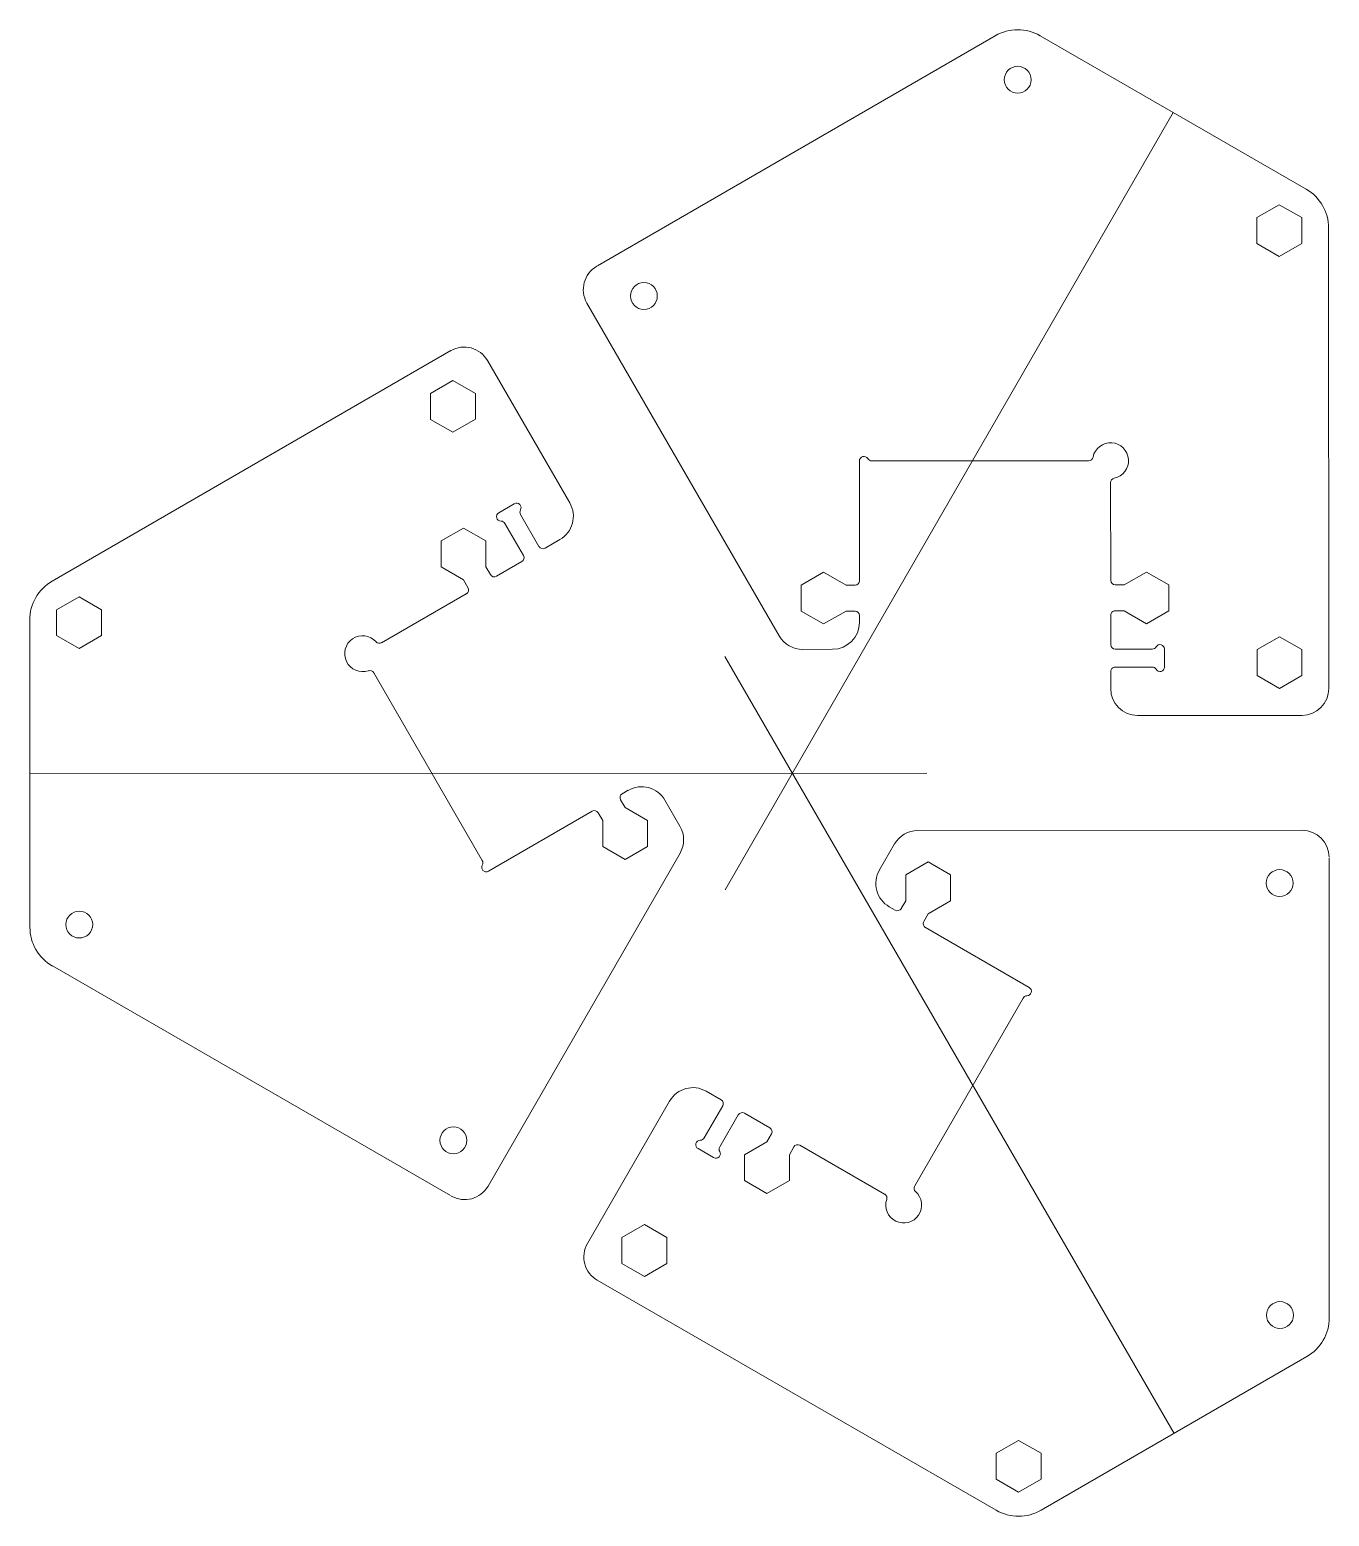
# Model space of a CAD drawing. Header units: millimetres. Extents: x -1272 to 1121, y -1543 to 520.
# Drawn here: x -440.3 to -295.4, y -469.3 to -303.7 of the extents above; entities that cross this region are included whole.
import ezdxf

# ---------------------------------------------------------------- set-up
doc = ezdxf.new("R2010")
doc.units = ezdxf.units.MM
doc.layers.get('0').update_dxf_attribs({"lineweight": 5, "true_color": 0xffffff})

msp = doc.modelspace()

# ---------------------------------------------------------------- linework, layer by layer
at = {"color": 30, "true_color": 0xff7f00}
for p, q in [((-377.02, -329.97), (-332.67, -304.33)), ((-327.67, -304.33), (-298.02, -321.42)), ((-362.79, -399.51), (-312.85, -312.88)), ((-303.52, -324.6), (-301.02, -323.16)), ((-303.52, -327.49), (-303.52, -324.6)), ((-301.02, -323.16), (-298.52, -324.6)), ((-298.52, -324.6), (-298.52, -327.49)), ((-295.52, -325.75), (-295.49, -377.08)), ((-301.02, -328.93), (-303.52, -327.49)), ((-298.52, -327.49), (-301.02, -328.93)), ((-356.75, -371.22), (-378.2, -334.12)), ((-437.81, -365.12), (-393.38, -339.43)), ((-380.11, -356.39), (-389.28, -340.53)), ((-395.63, -344.2), (-393.13, -342.75)), ((-393.13, -342.75), (-390.63, -344.2)), ((-395.63, -347.09), (-395.63, -344.2)), ((-390.63, -344.2), (-390.63, -347.08)), ((-393.13, -348.53), (-395.63, -347.09)), ((-390.63, -347.08), (-393.13, -348.53)), ((-347.82, -351.71), (-347.81, -365.06)), ((-322.27, -351.7), (-346.46, -351.71)), ((-319.81, -365.04), (-319.82, -354.14)), ((-386.29, -356.5), (-388.02, -357.5)), ((-385.6, -357.68), (-383.54, -361.26)), ((-394.46, -360.64), (-391.96, -359.2)), ((-391.96, -359.2), (-389.46, -360.64)), ((-387.34, -358.68), (-385.27, -362.26)), ((-394.46, -363.53), (-394.46, -360.64)), ((-389.46, -360.64), (-389.46, -363.53)), ((-382.85, -361.44), (-381.21, -360.49)), ((-391.96, -364.97), (-394.46, -363.53)), ((-389.46, -363.53), (-388.96, -364.39)), ((-385.45, -362.94), (-388.28, -364.58)), ((-354.31, -365.56), (-351.81, -364.12)), ((-351.81, -364.12), (-349.31, -365.56)), ((-318.31, -365.54), (-315.81, -364.1)), ((-315.81, -364.1), (-313.31, -365.54)), ((-391.96, -364.97), (-391.46, -365.84)), ((-354.31, -368.45), (-354.31, -365.56)), ((-349.31, -365.56), (-348.31, -365.56)), ((-318.31, -365.54), (-319.31, -365.54)), ((-313.31, -365.54), (-313.31, -368.43)), ((-437.31, -368.3), (-434.81, -366.85)), ((-434.81, -366.85), (-432.31, -368.3)), ((-391.64, -366.52), (-401.08, -371.98)), ((-440.29, -403.68), (-440.31, -369.46)), ((-437.31, -371.19), (-437.31, -368.3)), ((-432.31, -368.3), (-432.31, -371.18)), ((-351.81, -369.89), (-354.31, -368.45)), ((-349.31, -368.45), (-351.81, -369.89)), ((-349.31, -368.45), (-348.31, -368.45)), ((-347.81, -368.95), (-347.81, -369.71)), ((-319.81, -372.19), (-319.81, -368.93)), ((-318.31, -368.43), (-319.31, -368.43)), ((-315.81, -369.87), (-318.31, -368.43)), ((-313.31, -368.43), (-315.81, -369.87)), ((-434.81, -372.63), (-437.31, -371.19)), ((-432.31, -371.18), (-434.81, -372.63)), ((-350.81, -372.71), (-354.15, -372.72)), ((-315.18, -372.69), (-319.31, -372.69)), ((-313.81, -374.69), (-313.81, -372.69)), ((-303.49, -372.75), (-300.99, -371.31)), ((-303.49, -375.64), (-303.49, -372.75)), ((-300.99, -371.31), (-298.49, -372.75)), ((-298.49, -372.75), (-298.49, -375.64)), ((-362.81, -373.53), (-312.75, -460.1)), ((-401.97, -375.32), (-389.87, -396.26)), ((-319.81, -375.19), (-319.81, -377.09)), ((-315.17, -374.69), (-319.31, -374.69)), ((-300.99, -377.08), (-303.49, -375.64)), ((-298.49, -375.64), (-300.99, -377.08)), ((-316.8, -380.09), (-298.48, -380.08)), ((-340.3, -386.51), (-440.3, -386.57)), ((-374.26, -388.82), (-373.6, -388.43)), ((-389.18, -397.44), (-377.63, -390.76)), ((-376.44, -391.81), (-376.94, -390.94)), ((-373.94, -390.36), (-374.44, -389.5)), ((-373.94, -390.36), (-371.44, -391.81)), ((-369.5, -389.53), (-367.83, -392.42)), ((-376.44, -394.7), (-376.44, -391.81)), ((-371.44, -391.81), (-371.44, -394.69)), ((-341.32, -392.91), (-298.48, -392.88)), ((-367.82, -395.42), (-389.22, -432.55)), ((-373.94, -396.14), (-376.44, -394.7)), ((-371.44, -394.69), (-373.94, -396.14)), ((-345.59, -397.31), (-343.92, -394.41)), ((-342.65, -397.85), (-340.15, -396.41)), ((-340.15, -396.41), (-337.65, -397.85)), ((-295.47, -395.98), (-295.44, -447.2)), ((-342.65, -400.74), (-342.65, -397.85)), ((-337.65, -397.85), (-337.65, -400.73)), ((-342.65, -400.74), (-343.15, -401.6)), ((-337.65, -400.73), (-340.15, -402.18)), ((-343.83, -401.79), (-344.49, -401.4)), ((-340.15, -402.18), (-340.65, -403.05)), ((-328.9, -410.4), (-340.46, -403.73)), ((-393.41, -433.6), (-437.79, -408.01)), ((-341.66, -432.53), (-329.58, -411.58)), ((-363.24, -422.92), (-364.89, -421.97)), ((-368.99, -423.07), (-378.14, -438.94)), ((-365.12, -427.18), (-363.06, -423.6)), ((-363.39, -428.18), (-361.33, -424.6)), ((-360.64, -424.41), (-357.81, -426.04)), ((-358.13, -427.59), (-357.63, -426.73)), ((-365.81, -428.36), (-364.07, -429.36)), ((-360.63, -429.04), (-358.13, -427.59)), ((-360.63, -431.93), (-360.63, -429.04)), ((-355.63, -429.04), (-355.13, -428.17)), ((-355.63, -429.04), (-355.63, -431.92)), ((-354.45, -427.99), (-345.01, -433.43)), ((-358.13, -433.37), (-360.63, -431.93)), ((-355.63, -431.92), (-358.13, -433.37)), ((-374.29, -438.27), (-371.79, -436.83)), ((-371.79, -436.83), (-369.29, -438.27)), ((-374.29, -441.16), (-374.29, -438.27)), ((-369.29, -438.27), (-369.29, -441.15)), ((-371.79, -442.6), (-374.29, -441.16)), ((-369.29, -441.15), (-371.79, -442.6)), ((-332.57, -468.67), (-377.04, -443.04)), ((-297.94, -451.54), (-327.57, -468.67)), ((-332.57, -462.32), (-330.07, -460.88)), ((-330.07, -460.88), (-327.57, -462.32)), ((-332.57, -465.21), (-332.57, -462.32)), ((-327.57, -462.32), (-327.57, -465.2)), ((-330.07, -466.65), (-332.57, -465.21)), ((-327.57, -465.2), (-330.07, -466.65))]:
    msp.add_line(p, q, dxfattribs=at)
for centre in [(-330.17, -309.24), (-371.85, -333.34), (-300.97, -398.77), (-434.79, -403.39), (-393.08, -427.44), (-300.94, -446.92)]:
    msp.add_circle(centre, 1.5, dxfattribs=at)
for centre, radius, start, end in [((-330.17, -308.66), 5, 60.0358, 120.0358), ((-300.52, -325.76), 5, 0.0358, 60.0358), ((-375.6, -332.62), 3, 120.0358, 210.0358), ((-391.88, -342.03), 3, 30.0358, 120.0358), ((-347.32, -351.71), 0.5, 30.0358, 180.0358), ((-319.82, -351.69), 2, 281.5727, 168.4988), ((-346.46, -351.21), 0.5, 210.0358, 270.0358), ((-322.27, -351.2), 0.5, 270.0358, 348.4988), ((-319.32, -354.14), 0.5, 101.5727, 180.0358), ((-387.77, -357.93), 0.5, 120.0358, 270.0358), ((-386.04, -356.93), 0.5, 330.0358, 120.0358), ((-385.17, -357.43), 0.5, 150.0358, 210.0358), ((-382.71, -357.89), 3, 300.0358, 30.0358), ((-387.77, -358.93), 0.5, 30.0358, 90.0358), ((-385.7, -362.51), 0.5, 300.0358, 30.0358), ((-383.1, -361.01), 0.5, 210.0358, 300.0358), ((-388.53, -364.14), 0.5, 210.0358, 300.0358), ((-435.31, -369.45), 5, 120.0358, 180.0358), ((-391.89, -366.09), 0.5, 300.0358, 30.0358), ((-348.31, -365.06), 0.5, 270.0358, 0.0358), ((-319.31, -365.04), 0.5, 180.0358, 270.0358), ((-348.31, -368.95), 0.5, 0.0358, 90.0358), ((-319.31, -368.93), 0.5, 90.0358, 180.0358), ((-350.81, -369.71), 3, 270.0358, 0.0358), ((-403.2, -373.2), 2, 41.5727, 288.4988), ((-401.33, -371.54), 0.5, 221.5727, 300.0358), ((-354.16, -369.72), 3, 210.0358, 270.0358), ((-319.31, -372.19), 0.5, 180.0358, 270.0358), ((-315.18, -372.19), 0.5, 270.0358, 330.0358), ((-314.31, -372.69), 0.5, 0.0358, 150.0358), ((-402.4, -375.57), 0.5, 30.0358, 108.4988), ((-319.31, -375.19), 0.5, 90.0358, 180.0358), ((-315.17, -375.19), 0.5, 30.0358, 90.0358), ((-314.31, -374.69), 0.5, 210.0358, 0.0358), ((-316.81, -377.09), 3, 180.0358, 270.0358), ((-298.49, -377.08), 3, 270.0358, 0.0358), ((-374.01, -389.25), 0.5, 120.0358, 210.0358), ((-372.1, -391.03), 3, 30.0358, 120.0358), ((-377.38, -391.19), 0.5, 30.0358, 120.0358), ((-370.42, -393.93), 3, 330.0358, 30.0358), ((-341.32, -395.91), 3, 90.0358, 150.0358), ((-298.47, -395.88), 3, 0.0358, 90.0358), ((-389.43, -397.01), 0.5, 150.0358, 300.0358), ((-390.3, -396.51), 0.5, 330.0358, 30.0358), ((-342.99, -398.81), 3, 150.0358, 240.0358), ((-343.58, -401.35), 0.5, 240.0358, 330.0358), ((-435.29, -403.68), 5, 180.0358, 240.0358), ((-340.21, -403.29), 0.5, 150.0358, 240.0358), ((-329.15, -410.83), 0.5, 270.0358, 60.0358), ((-329.15, -411.83), 0.5, 90.0358, 150.0358), ((-366.39, -424.57), 3, 60.0358, 150.0358), ((-363.49, -423.35), 0.5, 330.0358, 60.0358), ((-360.89, -424.85), 0.5, 60.0358, 150.0358), ((-365.56, -427.93), 0.5, 90.0358, 240.0358), ((-365.56, -426.93), 0.5, 270.0358, 330.0358), ((-358.06, -426.48), 0.5, 330.0358, 60.0358), ((-363.82, -428.93), 0.5, 240.0358, 30.0358), ((-362.96, -428.43), 0.5, 150.0358, 210.0358), ((-354.7, -428.42), 0.5, 60.0358, 150.0358), ((-391.82, -431.05), 3, 240.0358, 330.0358), ((-345.25, -433.86), 0.5, 341.5727, 60.0358), ((-342.88, -434.65), 2, 161.5727, 48.4988), ((-341.23, -432.78), 0.5, 150.0358, 228.4988), ((-375.54, -440.44), 3, 150.0358, 240.0358), ((-300.44, -447.21), 5, 300.0358, 0.0358), ((-330.07, -464.34), 5, 240.0358, 300.0358)]:
    msp.add_arc(centre, radius, start, end, dxfattribs=at)

doc.saveas('drawing.dxf')
